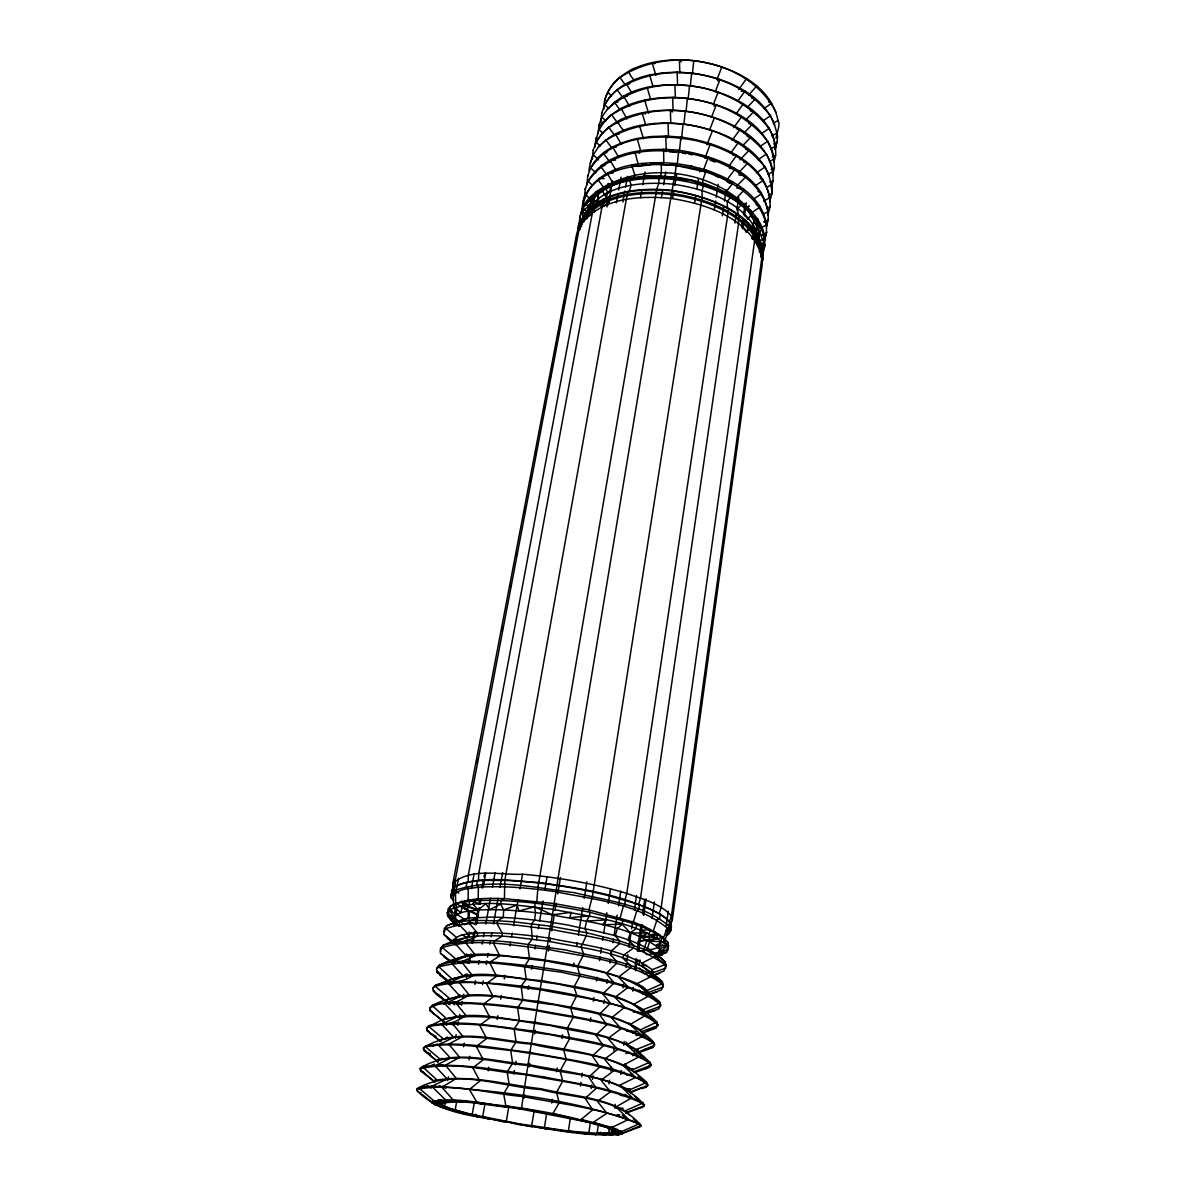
<?xml version="1.0" encoding="UTF-8"?>
<svg xmlns="http://www.w3.org/2000/svg" width="1195" height="1195" viewBox="0 0 1195 1195"><rect width="100%" height="100%" fill="white"/><g stroke="black" fill="none" stroke-linecap="round" stroke-linejoin="round"><path stroke-width="1.5" d="M771.104 169.317L774.36 168.136C774.121 118.738 714.072 98.393 672.651 97.378C648.302 97.422 621.579 102.695 604.416 121.352C597.231 120.979 592.496 166.478 596.111 137.47M772.373 156.59L775.63 155.41C777.572 117.185 736.269 95.51 704.094 88.161C669.14 81.051 622.401 83.232 601.921 117.11L605.85 120.844M469.157 936.91L469.172 931.921M638.294 951.086L652.111 949.398L658.564 947.486L662.702 951.459L662.239 954.82L655.114 957.21L666.586 952.31L668.304 949.248L667.303 945.723C635.441 920.508 591.495 917.461 552.912 909.261C519.063 906.168 482.466 897.624 449.649 909.709L447.259 912.681L456.684 924.392L450.649 919.821L451.277 916.49L464.676 924.646L469.232 921.883L469.276 911.426L459.597 905.735M475.729 1114.128L477.612 1116.727L432.157 1103.045L431.709 1101.641C455.907 1096.681 481.495 1103.971 505.888 1105.883C545.682 1111.216 585.177 1118.878 622.819 1133.084L621.699 1134.219C587.029 1137.311 552.224 1129.066 517.958 1124.48C484.244 1115.622 443.689 1117.534 417.473 1091.169L416.935 1088.63C455.101 1067.434 500.406 1086.808 540.902 1089.541C574.541 1098.758 616.844 1096.278 640.968 1125.511L622.819 1133.084L621.579 1131.56L586.088 1121.776L522.155 1109.318L521.528 1108.228C532.417 1031.33 546.488 955.462 558.035 878.31L672.053 190.468C708.605 195.696 770.282 216.803 761.798 264.095M655.114 957.21L659.117 954.865L660.671 952.027L668.304 949.248L667.781 942.272L659.655 934.804L644.568 926.439L633.425 922.107L588.941 909.873L554.256 903.554L504.439 898.64L501.243 900.492L500.6 904.047L503.722 909.948L503.229 917.431L497.628 920.762C480.674 920.807 462.435 918.567 446.586 925.811L444.211 928.649L444.615 931.906M762.335 255.386C775.54 217.356 732.774 193.456 702.526 184.105L702.854 179.922L706.35 170.108L690.695 165.956M576.005 241.002C583.055 191.454 647.884 188.795 686.542 197.25C719.734 204.644 764.456 225.482 762.022 265.693L672.352 919.777L668.543 928.754L665.69 930.547M577.051 234.593C582.249 191.977 637.816 186.3 672.053 190.468L672.158 190.827C708.127 196.055 759.691 213.561 761.006 256.731L763.067 258L761.753 262.825M577.304 235.071L578.036 226.766L581.069 218.804L583.369 218.476C602.355 190.274 641.342 187.899 672.158 190.827L674.294 176.965C698.268 180.146 722.019 187.944 741.632 202.388C752.387 215.055 758.511 229.784 764.86 244.885L764.546 247.275L760.125 248.918L759.288 252.011M585.416 188.033L584.37 197.937L584.639 196.548M583.429 222.315C592.421 184.762 641.536 180.893 673.412 184.254C709.143 189.288 757.421 206.586 760.901 248.455L762.993 249.531L762.679 260.883L761.514 261.317M587.85 175.306L586.864 184.807L587.044 183.896M586.282 218.64C586.491 209.364 591.122 200.745 596.768 193.605M592.272 159.174L593.213 150.017M586.82 218.7L588.209 215.683L588.971 207.915L591.824 200.491L585.669 194.636C602.579 163.222 645.509 160.533 677.296 163.685L678.715 150.286C715.984 155.32 769.431 175.306 768.221 220.358L765.114 221.508M598.979 124.997L598.112 133.706M679.522 150.316L680.896 137.096C718.165 142.056 770.909 162.281 770.058 207.064L766.876 208.229M681.718 137.261L683.062 124.011C720.361 128.926 772.269 149.315 771.821 193.874L768.534 195.069M683.898 124.385L685.243 111.135C722.377 115.915 773.837 136.693 773.105 180.953L769.819 182.148M686.049 111.613L687.394 98.363M688.186 98.946L689.53 85.681M768.146 174.365L773.15 171.632M769.446 161.519L774.42 158.801M770.73 148.763L775.689 146.059M772.015 136.111C781.59 127.716 775.988 145.028 775.122 149.569M773.27 123.548C784.054 114.167 776.257 134.886 775.973 138.261M771.821 193.874L771.865 184.568L766.846 187.316M773.105 180.953L771.328 187.705M774.36 168.136L772.597 174.903M775.63 155.41L773.867 162.191M600.846 121.83L601.817 112.629M592.705 204.674L595.005 194.262M594.169 196.787L593.407 204.33L594.647 212.008L591.704 210.2M690.292 86.369L691.651 73.119C726.56 77.78 769.565 95.376 776.899 133.885M692.398 73.896L693.757 60.661C728.472 65.232 771.059 83.038 778.154 121.337M764.949 166.583L769.505 176.053M766.324 153.632L770.82 163.103L773.09 172.125M767.683 140.771L772.119 150.241L774.375 159.279M769.027 128.014L773.419 137.5L775.645 146.537M770.372 115.347L774.704 124.833M756.793 85.935L748.742 94.898M580.217 229.589C578.514 221.628 580.247 213.113 583.563 205.734L601.817 191.663L605.895 185.912C636.218 172.08 671.426 173.648 702.526 184.105L704.243 183.507L715.446 188.989L718.105 188.75L737.42 201.716L745.919 209.185L750.714 210.395L752.447 217.117L757.675 218.879L756.898 225.287L762.395 227.603L759.183 233.473L759.288 241.48L758.063 246.065M741.766 116.483L733.73 127.626M743.38 103.741L736.359 113.54M746.561 78.556L738.734 89.52M440.925 951.265L440.492 948.173L442.837 945.529C482.556 934.131 525.188 944.901 565.28 949.891C597.993 957.763 634.829 960.974 662.344 981.812L663.404 985.024L661.433 989.818L649.034 994.763M436.728 967.89L439.043 965.411C455.28 959.167 473.295 961.661 490.294 961.885L499.794 955.91L493.58 943.393L493.968 941.227L502.019 936.312L502.214 933.205L497.105 923.63L497.628 920.762L514.089 921.868L550.103 926.14L586.73 932.772L619.697 940.958L645.39 949.756L661.253 958.166L665.077 961.945L666.108 965.336L664.017 970.982L649.647 976.733M768.221 220.358L768.415 218.954L766.458 226.975M770.058 207.064L770.178 206.137L767.817 215.399M668.289 911.068L666.242 925.841L670.604 923.078L672.352 919.777L671.396 915.982L761.917 257.269C751.356 218.521 706.35 203.792 670.739 198.385C639.146 195.397 599.158 197.623 579.605 226.482L455.265 880.192L455.37 886.421L452.98 889.558L453.278 893.113L451.889 893.711L451.127 897.714L453.114 900.313M761.006 256.731L760.02 240.778L764.471 238.746L764.8 236.356L759.183 233.473L756.375 220.582L754.628 217.341M760.901 256.029L764.86 244.885L759.288 241.48L758.631 228.678L766.339 225.168C762.933 195.532 731.803 179.041 706.35 170.108L703.541 171.169C665.212 158.218 574.571 159.592 583.339 219.746L583.683 217.893M763.5 213.83L768.191 211.694L768.385 210.275M763.62 201.223L770.148 197.384M647.75 1013.181L658.818 1008.819L660.686 1004.875L659.595 1001.843L648.975 994.613L637.144 983.604L643.059 986.965L646.555 990.043L647.615 992.776L663.12 987.1L662.06 983.903C628.839 960.272 585.281 957.195 546.324 949.009C512.222 945.708 475.924 937.209 442.434 947.605L440.104 950.234L440.537 953.311L453.174 964.051L452.995 960.631C475.61 948.188 504.902 957.3 529.669 957.897C566.101 963.065 603.131 968.966 637.144 983.604L651.529 976.375L651.828 974.239L641.67 965.65L642.626 962.767L654.262 956.881L654.651 954.058L647.541 948.128L649.856 941.182L656.966 937.582L657.459 934.072L653.366 930.711L657.041 919.777L659.64 918.432L660.237 914.265C623.088 894.547 580.307 888.333 539.094 882.493C511.087 880.924 480.42 874.83 453.981 886.944L451.561 890.111L451.889 893.711L453.861 896.325M757.675 218.879L757.331 221.299L762.066 230.023L764.471 238.746M649.572 936.103L649.005 940.032L637.891 941.481M652.067 918.522L654.412 901.926M422.223 1094.456L434.905 1104.777L472.219 1114.502L518.899 1123.823L568.387 1130.963L597.112 1133.353L611.661 1132.501L613.125 1127.781M620.832 1074.245L621.37 1070.556M632.797 991.178L633.335 987.473M635.725 970.863L637.323 959.794M638.653 950.563L642.372 924.706M643.702 915.475L646.092 898.864M742.603 228.708L743.932 219.477M744.455 215.787L746.322 202.866M616.456 1130.306L605.223 1135.13L603.789 1133.443L612.736 1135.25L608.688 1133.159L609.226 1129.469M635.202 1128.588L618.293 1134.951L611.661 1132.501L621.699 1134.219L612.602 1131.486L611.407 1130.097L611.945 1126.407M614.603 1107.944L615.141 1104.255M623.67 1045.192L624.208 1041.502M634.59 969.503L636.188 958.435M637.249 951.041L640.983 925.199M642.581 914.13L644.717 899.357M741.677 227.453L742.752 220.059M743.544 214.532L745.142 203.449M712.549 130.539L706.962 144.685M714.431 117.603L709.561 130.061M718.18 92.075L713.325 104.533M721.855 66.95L717.03 79.408M570.373 1118.057L568.387 1130.963L585.147 1133.711L588.836 1132.905L595.946 1134.608L597.112 1133.353L598.471 1124.136M608.927 1083.925L609.465 1080.235M610.809 1070.989L611.362 1067.299M613.782 1050.674L614.335 1046.984M622.983 987.862L623.521 984.172M625.956 967.547L626.494 963.842M627.046 960.153L627.853 954.611M628.928 947.217L631.094 932.444M631.632 928.754L632.723 921.36M634.351 910.276L636.502 895.503M734.955 223.062L736.299 213.83M736.852 210.126L738.734 197.19M591.092 1088.57L591.644 1084.881M592.466 1079.339L593.034 1075.649M603.848 1003.68L604.401 999.991M606.896 983.38L607.448 979.691M609.943 963.095L610.496 959.391M611.048 955.701L611.885 950.174M612.99 942.795L613.558 939.106M614.111 935.416L617.158 915.116M618.547 905.885L620.758 891.126M722.273 215.742L723.662 206.526M724.499 200.984L726.157 189.915M588.836 1132.905L590.494 1121.821M580.352 1086.061L580.904 1082.371M581.756 1076.844L582.323 1073.155M590.211 1021.516L590.778 1017.826M593.317 1001.231L593.87 997.541M596.41 980.946L596.977 977.256M599.517 960.66L600.069 956.971M600.637 953.281L601.488 947.755M602.609 940.375L603.176 936.686M603.744 932.996L606.836 912.711M608.255 903.495L610.511 888.736M714.222 210.126L715.626 200.894M716.193 197.22L718.165 184.299M450.127 983.336L450.246 982.589L452.009 984.426M439.73 1040.815L427.108 1030.673L426.66 1027.566L445.84 1018.05L432.097 1005.473C470.382 986.114 514.701 1000.693 554.838 1004.786C588.657 1012.927 628.271 1014.779 653.426 1041.995L654.576 1044.654L652.828 1047.582L639.011 1052.646M432.993 987.772L435.279 985.472L451.949 978.869L438.789 966.8L439.043 965.411C471.995 947.934 510.444 957.344 545.517 960.87C579.485 967.935 617.158 970.773 646.435 990.789L662.06 983.903L662.344 981.812C632.723 951.997 587.522 949.487 548.595 941.212C513.775 937.716 475.655 928.739 442.837 945.529L442.434 947.605L455.131 958.42L452.875 961.363L453.144 963.962M444.137 1021.845L446.706 1025.026L444.017 1022.606L440.656 1024.07M521.528 1108.228L549.984 1114.113L552.852 1113.62L559.155 1102.866L556.541 1092.379L562.74 1081.131L560.096 1070.944L566.296 1059.606L563.622 1049.703L569.821 1038.276L567.117 1028.641L573.301 1017.124L570.583 1007.773L576.886 995.375L574.003 987.085L579.978 975.777L577.409 966.591L583.13 955.627L583.474 953.446L581.069 947.052L586.267 935.655L586.73 932.772L585.012 928.425L586.581 921.031L589.374 915.878L589.942 912.293L588.941 909.873L592.451 896.28L702.137 197.011L702.018 190.483L704.243 183.507M639.967 1108.109L642.761 1107.377L644.419 1105.016C616.112 1072.333 567.207 1075.53 528.459 1065.432C492.982 1063.117 453.039 1047.955 420.207 1068.091L420.715 1070.81L434.756 1082.102L434.338 1080.534C469.232 1073.961 506.023 1084.836 541.036 1088.72C569.447 1095.71 602.026 1096.622 627.061 1112.261L629.481 1115.308M424.046 1049.882L437.908 1061.832L437.519 1060.084C466.812 1052.392 498.778 1062.131 528.593 1064.625C562.397 1071.273 598.187 1074.574 629.377 1090.004L630.437 1092.663L629.377 1090.004L646.614 1082.431C617.038 1052.183 570.463 1053.572 531.924 1044.146C496.388 1041.652 456.146 1027.267 423.448 1047.731L424.046 1049.882L426.242 1051.57M635.665 1072.274L649.497 1067.329L651.096 1065.342L637.353 1052.466L654.442 1045.401L653.426 1041.995C618.368 1021.127 575.631 1017.796 536.301 1009.76C509.518 1005.817 482.556 1002.545 455.444 1002.456C447.079 1003.471 436.534 1001.41 429.841 1007.579L430.26 1010.865L446.825 1024.279M420.939 1092.544L420.819 1093.305L417.473 1091.169L416.801 1089.422C451.112 1082.536 487.545 1093.291 522.125 1096.487C561.471 1104.075 602.638 1108.109 639.549 1124.435L640.834 1126.287L636.577 1128.289M434.816 1081.848L420.834 1070.048M433.501 1013.778L430.379 1010.119M442.359 997.72L436.593 994.345L433.501 990.506L436.593 994.345L449.873 1004.711L447.199 1002.127L443.748 1004.323M551.731 1103.045L552.314 1099.355M556.706 1071.706L557.288 1068.016M561.979 1038.515L562.561 1034.825M573.391 966.606L573.973 962.916M576.617 946.32L577.2 942.631M578.365 935.252L582.757 907.602M584.221 898.386L586.85 881.791M694.564 203.255L695.729 195.875M696.909 188.511L698.373 179.28M699.538 171.916L700.121 168.226M534.075 1111.186L531.685 1125.914L546.324 1128.946L544.367 1127.841L546.727 1113.113M691.666 166.135L676.504 163.581L674.592 178.01L644.15 176.248L646.495 177.338L674.294 176.965L674.592 178.01L688.768 180.415L689.5 179.549L702.526 184.105M523.978 1098.28L524.59 1094.605M529.146 1067.001L529.758 1063.311M534.613 1033.869L535.226 1030.18M548.296 951.041L549.207 945.529M549.819 941.839L550.432 938.165M551.642 930.8L554.375 914.235M554.988 910.56L556.213 903.196M557.721 893.994L560.47 877.429M672.665 198.295L673.875 190.931M674.787 185.419L676.609 174.365M513.835 1074.096L514.462 1070.421M515.389 1064.894L516.016 1061.205M528.1 989.4L528.728 985.726M531.521 969.145L532.134 965.47M534.927 948.89L535.539 945.215M536.48 939.688L537.093 935.999M538.333 928.634L538.96 924.96M539.572 921.27L542.993 901.015M544.845 889.976L547.026 877.085M661.462 197.668L662.702 190.304M663.628 184.777L665.794 171.886M484.916 1104.001L482.69 1116.862L503.917 1121.986L506.292 1121.567L508.756 1106.869M630.691 1092.663L642.059 1087.794M645.255 1068.808L651.215 1064.581C627.868 1034.556 585.416 1034.452 551.403 1025.698C516.643 1021.113 480.689 1012.524 445.72 1018.812M505.888 1105.883L522.155 1109.318L508.248 1107.242L505.888 1105.883L503.633 1093.724L509.16 1084.582L507.173 1071.99L512.64 1063.132L510.683 1050.435L516.076 1041.861L514.149 1029.089L519.496 1020.784L517.599 1007.938L522.872 999.901L521.139 986.174L526.218 979.198L524.456 966.606L529.534 958.674L527.876 946.485L528.25 944.304L532.328 939.001L531.267 926.558L531.76 923.675L534.598 920.075L535.494 912.577L534.628 906.826L535.24 903.241L536.854 901.254L537.959 887.258L656.727 189.333L658.833 183.179L659.028 175.859L660.357 176.98L661.358 172.902L661.298 162.49L663.449 164.387M631.632 1073.767L629.153 1075.336L631.498 1074.529M639.654 1030.239L656.772 1022.039C631.602 994.808 592.242 992.014 558.244 984.068C523.365 979.601 486.783 970.624 451.949 978.869M440.671 1039.829C469.74 1030.912 502.229 1041.024 532.059 1043.34C565.907 1050.076 602.041 1053.258 632.872 1069.645L633.903 1072.468L632.872 1069.645L650.035 1062.116C614.499 1042.339 572.166 1038.873 532.836 1030.941C498.584 1027.162 463.182 1019.066 428.871 1025.654L426.525 1028.327L427.108 1030.673L441.045 1041.756M643.015 1032.958L656.115 1028.014L657.892 1024.892L644.135 1012.987L643.179 1009.67C613.513 990.506 576.229 987.623 542.291 980.632C512.401 978.795 478.194 967.726 449.947 980.154M488.202 1070.884L488.845 1067.21M497.18 1019.41L497.822 1015.735M500.705 999.184L501.347 995.51M504.245 978.974L504.873 975.284M510.011 945.872L510.653 942.198M511.609 936.686L512.252 933.011M513.536 925.662L518.033 899.925M519.944 888.886L522.514 874.187C557.766 877.324 592.839 883.239 626.778 893.412C642.223 899.133 660.133 903.091 671.396 915.982L669.305 921.838L671.426 926.513L670.873 930.576L669.125 933.803L666.227 935.58M640.505 197.668L641.79 190.319M642.746 184.807L645.001 171.931M477.612 1116.727L472.219 1114.502L474.475 1101.641M469.097 1059.92L469.755 1056.26M482.601 984.605L483.258 980.946M486.216 964.41L486.873 960.735M487.53 957.061L488.202 953.386M489.845 944.199L490.503 940.525M491.16 936.85L491.817 933.175M493.46 923.989L498.076 898.281M500.048 887.258L502.677 872.559M622.849 202.075L624.821 191.051M625.478 187.376L627.465 176.352M650.259 164.746L637.757 166.434L632.469 164.805L632.125 166.732L634.799 174.978L633.365 179.056L621.355 182.088L617.232 181.356L646.495 177.338L630.094 178.1L629.66 180.535L631.199 185.27L628.928 191.842L627.704 191.499L504.813 880.416C487.904 880.715 469.441 878.773 453.981 886.944L453.204 891.022L450.799 894.159L451.127 897.714L453.428 899.476L453.622 908.603M681.464 139.576L680.896 137.096L665.794 136.051L651.081 136.529L637.159 138.5L640.849 151.481M683.062 124.011L668.035 122.995L668.498 136.35M672.651 97.378L673.084 110.732M674.921 84.74L675.354 98.095M691.651 73.119L677.177 72.193L677.595 85.547M463.57 1046.835L464.243 1043.175M474.863 984.456L475.535 980.781M478.523 964.275L479.18 960.601M482.168 944.095L482.84 940.42M483.497 936.746L484.169 933.086M485.827 923.899L490.473 898.222M492.474 887.213L495.133 872.529M616.366 202.806L618.024 193.635M618.696 189.975L621.012 177.129M455.146 1110.006L456.804 1100.819M447.752 1080.489L448.424 1076.814M455.489 1038.261L456.161 1034.586M457.834 1025.415L458.507 1021.74M459.194 1018.08L459.866 1014.406M461.539 1005.219L462.211 1001.559M462.883 997.885L463.555 994.21M466.588 977.689L467.26 974.015M469.276 963.006L470.964 953.834M472.981 942.81L474.998 931.801M476.342 924.452L479.374 907.931M480.046 904.271L481.047 898.759M483.064 887.751L485.753 873.067M608.195 204.913L612.572 181.042M434.905 1104.777L448.976 1107.974L444.63 1106.167L445.63 1100.67M581.756 226.228L579.321 224.481C579.59 214.995 582.712 205.525 588.866 198.28L610.75 186.33L621.355 182.088L605.895 185.912L605.447 188.332L608.061 192.664L605.238 199.341L603.43 199.192L603.58 203.255L601.996 206.989L478.657 873.993L478.538 880.446L477.388 880.909L476.611 885.077L478.403 887.228L478.164 898.894C469.366 902.987 458.671 900.716 450.291 906.288L447.901 909.29L448.259 912.726M444.63 1106.167L442.24 1104.628L442.912 1100.953M468.171 963.275L468.843 959.6M471.876 943.079L472.548 939.404M473.235 935.73L473.907 932.07M475.252 924.721L478.284 908.2M478.956 904.525L479.628 900.851M481.988 888.005L483.333 880.67M484.005 876.996L484.677 873.321M606.97 206.929L608.643 197.743M609.659 192.246L611.004 184.896M453.876 982.678L454.13 981.349M471.383 888.602L474.101 873.948M454.01 926.14L453.622 917.775L449.649 909.709L450.291 906.288C466.931 897.654 486.171 898.147 504.439 898.64L504.813 880.416C540.349 881.91 575.646 887.422 610.122 896.056C630.766 902.748 654.785 906.602 670.455 922.794L671.426 926.513L669.678 929.755L666.78 931.562M591.958 184.822L588.209 181.267C605.342 150.495 647.122 147.269 678.715 150.286L679.268 152.572M595.842 172.842L590.733 167.987C599.337 150.6 619.159 142.519 637.159 138.5M458.835 893.158L456.102 891.052L458.536 878.22M677.296 163.685L676.982 165.358L676.504 163.581M453.278 893.113L452.845 883.419L576.587 234.384M454.548 879.744L453.144 887.078L456.102 891.052M476.85 762.589L477.552 758.915M501.96 630.766L502.647 627.106M510.325 586.835L511.012 583.175M516.24 555.705L516.942 552.045M524.605 511.774L525.307 508.114M530.535 480.644L531.237 476.984M535.42 455.011L536.122 451.351M543.785 411.08L544.487 407.42M549.715 379.95L550.402 376.291M552.15 367.149L552.852 363.474M555.63 348.835L556.332 345.176M558.08 336.019L558.782 332.359M560.515 323.203L561.217 319.543M564.01 304.904L564.697 301.23M568.88 279.272L570.627 270.115M574.81 248.142L575.512 244.482M668.035 122.995L653.381 123.503L639.504 125.52L643.448 138.71M644.613 100.021L648.512 113.181M647.137 87.429L650.513 98.991M677.177 72.193L663.046 72.805L649.647 74.926L652.873 86.1M685.243 111.135C666.556 109.133 647.391 110.239 629.466 116.199C618.846 120.441 614.081 119.545 623.387 130.165M621.086 108.357L626.942 118.947M693.757 60.661C675.683 58.764 657.16 60.034 639.937 66.113C629.466 70.4 625.164 69.728 634.112 80.11M639.504 125.52C624.208 128.896 608.972 135.125 598.576 147.119M618.338 121.009C609.196 125.923 601.488 133.138 596.171 142.175L600.129 145.924M611.78 114.361L604.312 121.83L599.068 129.598L602.997 133.332M649.647 74.926C631.677 78.975 613.827 88.012 604.76 104.727L608.673 108.431M629.167 71.013C617.8 77.541 607.941 87.788 604.536 100.813M589.493 171.318C586.864 169.257 599.322 138.605 590.196 163.147M596.171 142.175L601.563 133.945L608.972 126.984M601.921 117.11L598.859 125.475M603.759 109.089C603.281 98.363 610.212 84.427 620.071 77.078M604.76 104.727L610.077 96.436L617.322 89.416M607.687 91.955L611.481 96.123M775.167 149.091L776.914 142.295L773.628 143.938M755.823 230.247L757.346 224.361L756.047 232.263M756.749 244.138L758.735 236.595M769.595 202.269L771.88 193.381M764.427 240.075L766.652 231.875L764.173 241.958L761.544 246.514M760.692 270.488L761.573 267.292M638.832 964.977L639.878 961.811M662.164 937.343L658.564 947.486L662.672 945.006M663.404 985.024L652.201 975.419L653.202 972.67L652.171 969.698C622.759 948.247 583.802 945.394 549.058 938.105C525.382 934.729 501.452 932.13 477.492 933.041C469.74 934.266 459.657 933.146 454.115 939.748L454.384 942.586L456.161 944.692M666.108 965.336L658.266 958.659L660.671 952.027L667.303 945.723L667.781 942.272C646.779 923.242 616.336 919.702 589.942 912.293C551.761 904.525 512.76 898.789 473.713 900.731L473.071 904.242L477.94 910.052L477.806 917.446L470.008 920.733L469.486 923.571L477.492 933.041L477.432 936.118L466.274 940.943L465.886 943.079L475.67 955.492L462.51 961.333L462.241 962.767L472.503 975.658C461.449 984.247 447.483 980.617 435.279 985.472L432.874 988.519L433.382 991.252L445.825 1001.037M667.049 948.92L668.782 945.842L664.286 942.033L668.065 931.592L667.094 928.007C636.577 902.763 593.527 899.745 556.019 891.739C530.341 888.139 504.35 885.525 478.403 887.228C469.904 888.766 458.596 888.109 453.129 896.011L453.428 899.476M601.712 113.107L604.879 104.249M593.108 150.495L596.29 141.697M587.671 176.218L590.913 167.076M585.147 189.422L588.478 179.862M586.028 192.753L582.981 200.85L581.845 211.156L588.209 215.683M580.397 226.243L586.655 211.485L583.1 208.109C602.355 179.086 642.298 176.397 673.875 179.429C704.96 183.791 737.868 195.293 757.331 221.299L753.149 224.137L753.881 231.531L755.808 232.188L755.404 235.116L760.154 243.78L762.589 252.429L761.424 252.967L761.484 257.971M715.193 91.925L720.032 79.468L717.523 80.887M711.458 117.244L716.313 104.787L713.818 106.071M705.05 157.71L710.502 143.624L708.097 144.655M604.132 178.563L598.829 178.488L598.471 180.385L603.714 187.436L601.817 191.663L596.365 191.603L588.866 198.28L594.781 197.892L589.777 204.853L580.516 213.756L586.879 212.366L579.769 222.136L580.665 227.244M579.605 226.482L581.442 222.569L580.516 221.687C599.995 192.798 639.967 190.438 671.56 193.441C702.705 197.847 735.702 209.2 755.404 235.116L754.314 235.863L754.717 240.001L661.193 907.364L659.177 913.413L665.585 917.775L670.455 922.794L669.902 926.902L670.873 930.576L668.065 931.592L666.392 934.729M752.432 224.854L755.479 218.969M752.387 237.163L754.687 233.07M752.566 239.224L755.658 233.742M646.136 995.838L647.481 993.523L660.686 1004.875L659.013 1007.445M590.733 167.987C612.96 134.497 660.178 133.616 695.789 140.592C726.366 147.986 762.679 164.507 770.028 198.31M588.209 181.267C610.69 147.896 657.937 147.388 693.578 154.289C724.14 161.698 760.617 177.906 768.191 211.694M737.987 100.903L744.978 91.104L741.273 91.298M732.072 140.472L740.138 129.329L737.151 129.374M452.845 883.419C470.994 867.406 500.048 875.113 522.394 874.292M730.414 153.423L738.495 142.295L735.508 142.295M728.816 166.374L736.598 155.35L732.968 155.305M453.368 907.124L455.698 904.242L455.489 892.979L453.204 891.022C491.817 876.906 534.927 887.87 574.496 892.695C606.776 900.716 644.105 904.092 669.902 926.902L667.094 928.007L663.3 938.598L664.286 942.033M662.239 954.82L659.117 954.865L666.586 952.31L660.671 952.027L659.67 948.755C629.66 925.423 588.687 922.51 552.553 914.862C527.861 911.367 502.901 908.753 477.94 910.052C469.829 911.441 459.134 910.515 453.622 917.775L447.259 912.681L447.632 916.087L450.649 919.821L459.044 926.02L450.649 919.821L453.906 920.927L447.632 916.087M453.771 924.84C462.659 915.564 477.91 918.387 489.591 917.103C516.046 917.312 542.381 920.583 568.402 925.154C601.623 933.011 639.758 936.671 665.077 961.945L665.735 968.099L653.202 972.67L651.768 975.225L649.243 976.599M646.271 1086.494L647.824 1084.701L646.614 1082.431C610.615 1063.774 568.686 1060.144 529.355 1052.317C495.133 1048.403 460.015 1040.486 425.629 1046.028L423.314 1048.508L423.926 1050.644L436.608 1060.697M625.896 1113.576L627.061 1112.261L644.284 1105.793L643.029 1103.732C606.552 1086.24 565.026 1082.416 525.695 1074.708C491.115 1071.766 454.13 1060.488 420.072 1068.868L420.715 1070.81L424.031 1073.155M747.607 219.297L752.013 213.92M746.248 231.785L750.639 226.916M746.188 232.278L750.579 227.423M454.175 942.691L456.37 940.286L456.311 937.313L446.064 928.575L446.586 925.811L456.042 922.196L454.787 907.259L460.777 912.801L463.302 901.941L468.201 900.059L468.231 888.512L466.214 886.406L466.991 882.268L468.246 881.791L468.276 875.397L592.436 212.59L594.139 208.796L593.885 204.838L595.917 204.838L598.949 198.071L595.917 194.008L596.365 191.603C643.164 159.607 715.476 169.287 751.999 212.501L752.447 217.117M747.219 107.46L755.255 98.976L751.745 98.214M745.695 120.112L753.761 111.628L750.236 110.836M744.171 132.869L752.252 124.385L748.727 123.548M642.895 1106.615L644.419 1105.016L634.635 1096.368M742.618 145.73L750.729 137.246L747.189 136.364M739.899 159.906L749.19 150.212L745.65 149.285M738.42 172.872L747.263 163.685L747.398 162.744L743.902 162.296M736.643 186.256L745.292 177.293L745.501 175.859L738.779 174.918M607.15 109.328C651.887 68.339 733.252 81.454 768.982 128.492L762.126 133.213M639.474 1126.9L640.968 1125.511L633.305 1118.699M606.134 139.695L598.695 146.641L593.273 154.842L598.561 159.876M446.885 999.871C475.416 988.579 509.04 999.364 538.915 1001.35C572.808 1008.266 609.704 1011.224 639.773 1029.478L640.893 1031.882L657.773 1025.639L656.653 1022.8C622.087 1000.917 578.933 997.691 539.602 989.565C505.246 986.039 469.262 977.644 435.159 986.233L448.976 997.989L446.766 1000.618M599.546 191.14L603.714 187.436M552.852 1113.62L586.088 1121.776L581.278 1119.401L592.69 1109.796L585.206 1098.369L596.275 1088.242L588.777 1077.083L599.815 1066.881L592.332 1055.992L603.341 1045.73L595.857 1035.094L606.821 1024.757L599.337 1014.376L610.421 1003.188L602.788 993.852L613.334 983.709L613.558 982.26L606.223 973.492L616.321 963.678L616.635 961.512L610.391 954.222L611.198 951.235L619.264 943.826L619.697 940.958L615.305 935.969L617.247 928.739L622.192 924.168L622.729 920.598L620.205 917.805L623.282 906.378L625.09 904.69L625.075 899.73L626.778 893.412L728.666 208.572L727.382 208.483L727.277 201.522L730.309 197.563L730.668 195.114L727.172 194.919L727.113 190.588L732.371 183.686L732.654 181.76L726.978 181.52L729.772 183.388M443.793 1019.753C472.608 1009.641 505.649 1020.112 535.494 1022.248C569.373 1029.074 605.88 1032.136 636.352 1049.479L637.488 1051.705M744.873 209.11L749.071 205.898M744.829 209.588L749.011 206.391M742.035 223.047L744.843 220.926M743.38 222.479L746.203 220.358M440.552 1040.591L442.688 1038.291L428.751 1026.43C469.411 1019.499 511.072 1029.522 551.448 1034.84C584.489 1042.249 620.22 1045.58 649.901 1062.893L651.096 1065.342L634.037 1071.706M763.993 108.551L771.641 103.263L768.43 101.874M762.634 121.128L770.312 115.84C736.643 70.684 663.972 58.734 617.217 89.879L623.103 97.915M760.752 145.984L767.623 141.264C732.819 95.973 659.52 83.934 611.676 114.839L617.606 122.906M757.988 159.786L766.264 154.125C730.892 108.775 657.265 96.705 608.867 127.462L614.827 135.558M756.584 172.767L764.905 167.076C728.935 121.696 655.009 109.581 606.029 140.188L612.019 148.299M755.524 185.598L763.067 180.46L763.187 179.519L760.095 178.548M753.806 198.967L761.17 193.963L761.364 192.544L757.899 191.424M751.999 212.501L759.258 207.571L759.527 205.66L756.136 204.539M604.476 194.426L610.421 190.662M601.981 206.929L607.747 203.299M434.218 1081.311L436.309 1079.339L422.358 1066.582C463.137 1061.967 504.215 1071.467 544.532 1076.964C577.588 1084.074 612.662 1087.599 643.164 1102.94L625.851 1110.543L626.927 1113.038M467.559 939.539L461.195 943.378L453.263 939.36M461.584 976.883L466.065 974.209M453.697 998.706L459.926 995.002M444.45 1038.903L447.587 1037.051M758.78 248.276L764.86 244.885M500.6 904.047L489.89 909.664L485.827 903.764L477.94 910.052L462.644 905.422L468.171 911.113L468.141 918.447L459.582 921.793L459.059 924.601L468.096 933.907L468.096 936.94L455.818 941.839L455.429 943.96L466.513 956.179L452.039 962.08L451.77 963.499L463.376 976.195L448.125 983.261L460.209 996.406L444.869 1003.636L457.013 1016.781L441.582 1024.205L453.801 1037.365L438.266 1044.953L450.545 1058.113L434.92 1065.895L447.259 1079.07L431.679 1086.225L423.986 1086.509L418.922 1088.122L433.651 1100.64L441.911 1103.403C463.585 1099.071 486.425 1105.48 508.248 1107.242L476.865 1102.223L469.381 1089.496L479.867 1081.027L472.861 1067.912L483.258 1059.696L476.297 1046.521L486.634 1038.56L479.718 1025.34L489.965 1017.617L483.109 1004.338L493.266 996.869L486.47 983.53L496.552 976.3L490.025 963.334L490.294 961.885C544.054 966.531 598.695 974.119 648.975 994.613L648.765 996.047L633.604 1004.308L646.047 1015.152L656.772 1022.039L657.892 1024.892L656.234 1027.267L648.392 1030.508M595.946 1134.608L600.741 1132.263M581.278 1119.401L611.959 1127.453L628.555 1119.461L616.082 1106.854L632.23 1097.563L619.787 1085.179L635.591 1077.472L646.48 1083.223L647.705 1085.478L646.151 1087.271L641.924 1088.555M437.25 1066.224L440.522 1064.685L443.808 1066.269M430.812 1087.898L435.742 1085.568M451.277 916.49L456.505 914.055L464.736 919.493M422.701 1088.137L427.825 1085.882M431.007 1065.582L434.397 1064.088M432.485 1046.193L437.549 1043.982M639.594 1033.884L635.994 1035.423L639.504 1034.198M637.069 1035.647L639.474 1034.631M449.619 912.143L452.322 911.008M620.997 1073.603L624.402 1072.229M704.975 158.218L708.441 156.814L703.676 169.466L726.948 179.758L734.417 169.944L734.641 168.495L729.398 168.361M625.956 1053.617L629.347 1052.272M611.407 1130.097L608.106 1128.409L621.579 1131.56L639.683 1123.629C573.615 1099.131 501.736 1091.065 431.679 1086.225L447.632 1101.999L437.953 1100.057L443.718 1102.507L433.651 1100.64M593.855 202.149L596.962 200.939M587.059 216.564L590.435 215.234M650.095 1047.94L652.948 1046.835L654.576 1044.654L642.148 1033.839M632.558 1033.197L635.919 1031.882L630.377 1031.972M636.218 1053.527L632.648 1054.916L635.83 1053.781M632.528 1055.663L636.084 1054.289M630.572 1091.886L647.705 1085.478L638.085 1076.142M625.657 1113.277L638.578 1108.482M763.321 234.907L766.383 233.772L766.592 223.271L763.545 221.717M503.722 909.948L517.017 905.063L519.063 910.934L534.628 906.826L552.553 914.862L571.344 912.308L569.746 917.7L589.374 915.878M644.269 1012.24L660.491 1006.265L659.595 1001.843L647.75 991.895M657.22 938.867L663.076 936.999M584.534 220.687L579.769 222.136L582.338 224.152M662.702 951.459L648.721 954.506M656.279 974.224L659.67 973.327M651.992 993.224L657.101 991.999M751.61 238.522L754.956 237.775M647.69 1012.299L654.487 1010.836M657.564 933.549L648.691 935.043L650.498 929.576L641.386 930.337M651.365 935.804L658.55 934.595M645.27 1049.061L648.661 1048.508L643.463 1050.091M656.204 938.867L639.893 940.734M655.562 939.375L646.794 940.809L643.522 950.727L646.913 954.79M583.563 205.734L589.777 204.853M641.625 966.083L646.6 965.381M626.419 1074.977L629.272 1074.589M641.894 164.283L645.434 163.805M653.262 972.431L644.239 973.641L639.504 967.965M647.466 975.822L652.888 975.12M645.151 992.238L641.536 992.657L639.415 990.117M643.059 994.449L646.674 994.046M620.205 1095.053L625.866 1094.441M621.49 1095.651L625.732 1095.203L628.331 1097.697M642.253 1012.837L633.29 1012.001M616.799 1114.935L619.622 1114.696M616.665 1115.697L619.488 1115.473M639.683 935.76L645.091 935.326M640.445 936.82L647.75 936.238M636.98 960.451L640.4 960.242M634.664 1050.091L638.279 1049.867M634.53 1050.823L638.145 1050.599M586.581 921.031L606.492 919.881L602.564 924.751L622.192 924.168L630.243 932.892L647.75 933.146L641.192 937.074L656.966 937.582M633.231 1069.256L629.631 1069.42L624.94 1063.923M650.752 163.088L663.852 162.729L663.554 149.211L666.168 151.645M629.974 1088.72L626.255 1089.571L629.84 1089.467M626.807 1031.3L634.186 1031.195M604.879 165.537L601.264 165.463L600.995 166.882L606.313 174.037M606.896 152.616L603.684 152.527L603.505 153.468L610.033 162.266M615.798 1108.123L623.103 1108.407L619.324 1109.02M649.856 941.182L663.524 941.809L656.055 945.111L667.303 945.723L659.67 948.755L657.25 955.492L658.266 958.659M617.815 102.008L614.454 102.307L619.383 109.029M669.454 151.885L675.997 152.348M660.969 164.432L676.191 165.522L706.051 172.05M605.895 185.912L610.75 186.33L612.512 182.178L607.971 174.634L608.33 172.722L613.05 173.17M615.559 160.13L610.75 159.637L610.481 161.056L615.993 170.243M616.471 147.015L613.154 146.641L612.975 147.582L618.607 157.008M619.01 134.169L615.47 134.243L621.505 144.386M627.166 96.302L623.7 96.287L629.631 106.385M736.732 188.048L743.574 189.079L743.29 191.006L737.195 197.294L737.42 201.716L741.632 202.388L741.288 204.838L737.763 208.453L738.122 215.548L739.69 215.817L738.346 219.716L738.54 223.689L640.52 898.028L638.683 904.271L639.504 905.018L638.892 909.246L636.741 910.829L633.425 922.107L636.591 925.079L636.069 928.634L630.243 932.892L628.137 940.032L633.649 945.335L633.231 948.203L623.7 955.089L622.819 958.046L630.676 965.784L630.362 967.95L618.457 977.151L627.674 986.443L627.465 987.877L615.022 997.392L624.612 1007.251L646.047 1015.152L630.168 1024.459L642.507 1036.259L626.688 1044.774L639.071 1056.768L623.178 1065.283L635.591 1077.472C595.259 1063.416 552.792 1056.724 510.683 1050.435C482.541 1047.776 453.652 1041.696 425.51 1046.805L439.506 1058.725L437.4 1060.861L437.788 1062.609M629.84 83.874L626.389 83.844L631.453 92.478M432.157 1103.045L442.24 1104.628L441.911 1103.403L431.709 1101.641L442.24 1104.628M612.602 1131.486L622.819 1133.084M682.539 153.124L685.796 153.677M689.067 154.23L692.323 154.782M608.688 1133.159L618.293 1134.951M544.367 1127.841L573.092 1132.442L568.387 1130.963M444.6 1099.908L453.607 1101.88L453.428 1100.222L441.866 1087.301L456.326 1078.428L445.406 1065.178L459.642 1057.351L448.782 1044.086L462.928 1036.453L452.128 1023.174L466.184 1015.75L455.444 1002.456L469.411 995.226L458.746 981.917C514.821 982.514 570.717 991.999 624.612 1007.251L611.571 1017.811L621.027 1028.686L608.076 1038.41L617.561 1049.524L604.565 1059.203L614.051 1070.556L601.01 1080.175L610.511 1091.782L597.425 1101.342L606.926 1113.202L593.407 1122.254L621.579 1131.56M597.112 1133.353L605.223 1135.13M453.428 1100.222L461.524 1102.178L464.272 1100.998L482.436 1103.971L476.865 1102.223M506.292 1121.567L532.193 1126.81L531.685 1125.914M472.219 1114.502L490.383 1119.386L482.69 1116.862M439.835 1106.809L465.916 1114.099M440.074 1099.983L443.509 1100.968M630.094 178.1L633.365 179.056M441.343 1058.337L444.764 1059.427M639.683 153.184L634.829 151.601L638.339 164.761M452.546 1022.143L457.67 1023.906M442.464 1086.24L445.959 1087.45M445.84 1088.212L439.043 1085.538M452.173 1001.903L458.999 1004.353M453.995 1001.783L460.822 1004.248M645.494 113.988L642.073 112.718L645.479 124.31M611.959 1127.453L617.934 1129.663M703.541 171.169C729.742 179.982 760.11 195.636 766.339 225.168M710.069 160.175L715.163 162.117M457.67 962.274L461.031 963.588M470.725 932.563L473.832 933.863M469.232 921.883L475.55 924.572M654.905 63.723L652.126 62.528L655.891 75.464M477.298 914.265L467.394 909.978L468.126 906.064L478.015 910.381M477.328 914.907L461.658 907.289M479.195 903.943L469.336 899.596L469.306 905.362L461.614 901.12M442.284 1064.715L445.571 1066.298M452.502 961.96L455.698 963.499M430.26 1053.841L427.332 1052.422L430.125 1054.587M466.259 954.043L469.067 955.432M452.771 942.033L457.521 944.423M715.82 175.844L719.002 177.472M461.897 934.848L467.693 937.836M436.175 1036.409L430.364 1033.391L428.318 1030.822M459.343 925.453L456.191 923.81L459.074 925.602M460.329 901.792L466.573 905.212M436.713 993.598L439.596 995.301M445.825 978.974L436.952 972.177L436.474 969.264L438.789 966.8C478.896 956.538 521.393 967.173 561.665 972.252C594.557 980.034 631.214 983.246 659.401 1003.247L643.179 1009.67L644.135 1012.987M443.659 956.732L449.305 960.422M652.201 975.419L651.17 972.491L652.171 969.698L664.689 964.723C632.155 940.286 588.388 937.239 549.625 929.038C515.657 925.856 479.225 917.312 446.064 928.575L443.704 931.383L444.092 934.624L451.366 941.077M759.96 251.07L762.649 253.011M460.329 906.273L456.311 903.271L456.505 914.055L454.608 911.636M447.169 938.195L455.639 944.662M444.092 934.624L454.384 942.586M451.471 984.232L440.118 975.434L440.372 974.074L437.206 970.803L436.952 972.177L448.917 981.543M440.537 953.311L453.263 963.23M442.747 1020.754L430.26 1010.865L429.722 1008.326C440.402 1000.469 455.713 1004.353 468.171 1003.471C490.951 1004.502 513.626 1007.191 536.167 1010.567C575.497 1018.603 618.233 1021.934 653.292 1042.757L636.352 1049.479L637.353 1052.466M451.874 1002.441L454.683 1004.771M450.231 1022.741L453.054 1025.101M449.649 909.709L455.907 915.041M754.224 228.379L756.749 230.545M437.549 1100.864L446.781 1109.08M622.296 1115.234L627.509 1120.268M667.602 137.798L665.794 136.051L666.183 149.39M672.173 112.091L670.35 110.134L670.798 123.488M625.851 1041.965L630.512 1047.462M629.078 1022.92L631.393 1025.668M742.678 227.259L745.859 231.247M744.216 214.473L747.487 218.595M681.225 62.05L679.417 59.75L679.821 73.089M625.463 85.069L619.966 77.541C668.095 44.977 748.787 58.704 775.988 112.27M604.506 194.606L609.286 201.91M606.313 198.011L608.225 200.939M608.135 183.881L610.959 188.272M608.24 183.403L611.063 187.779M599.248 201.343L601.593 207.855M601.981 189.064L604.401 195.084M592.556 206.182L593.557 212.366M597.44 192.261L598.396 198.325M597.336 192.753L598.277 198.803M757.54 223.271L757.585 226.363"/></g></svg>
